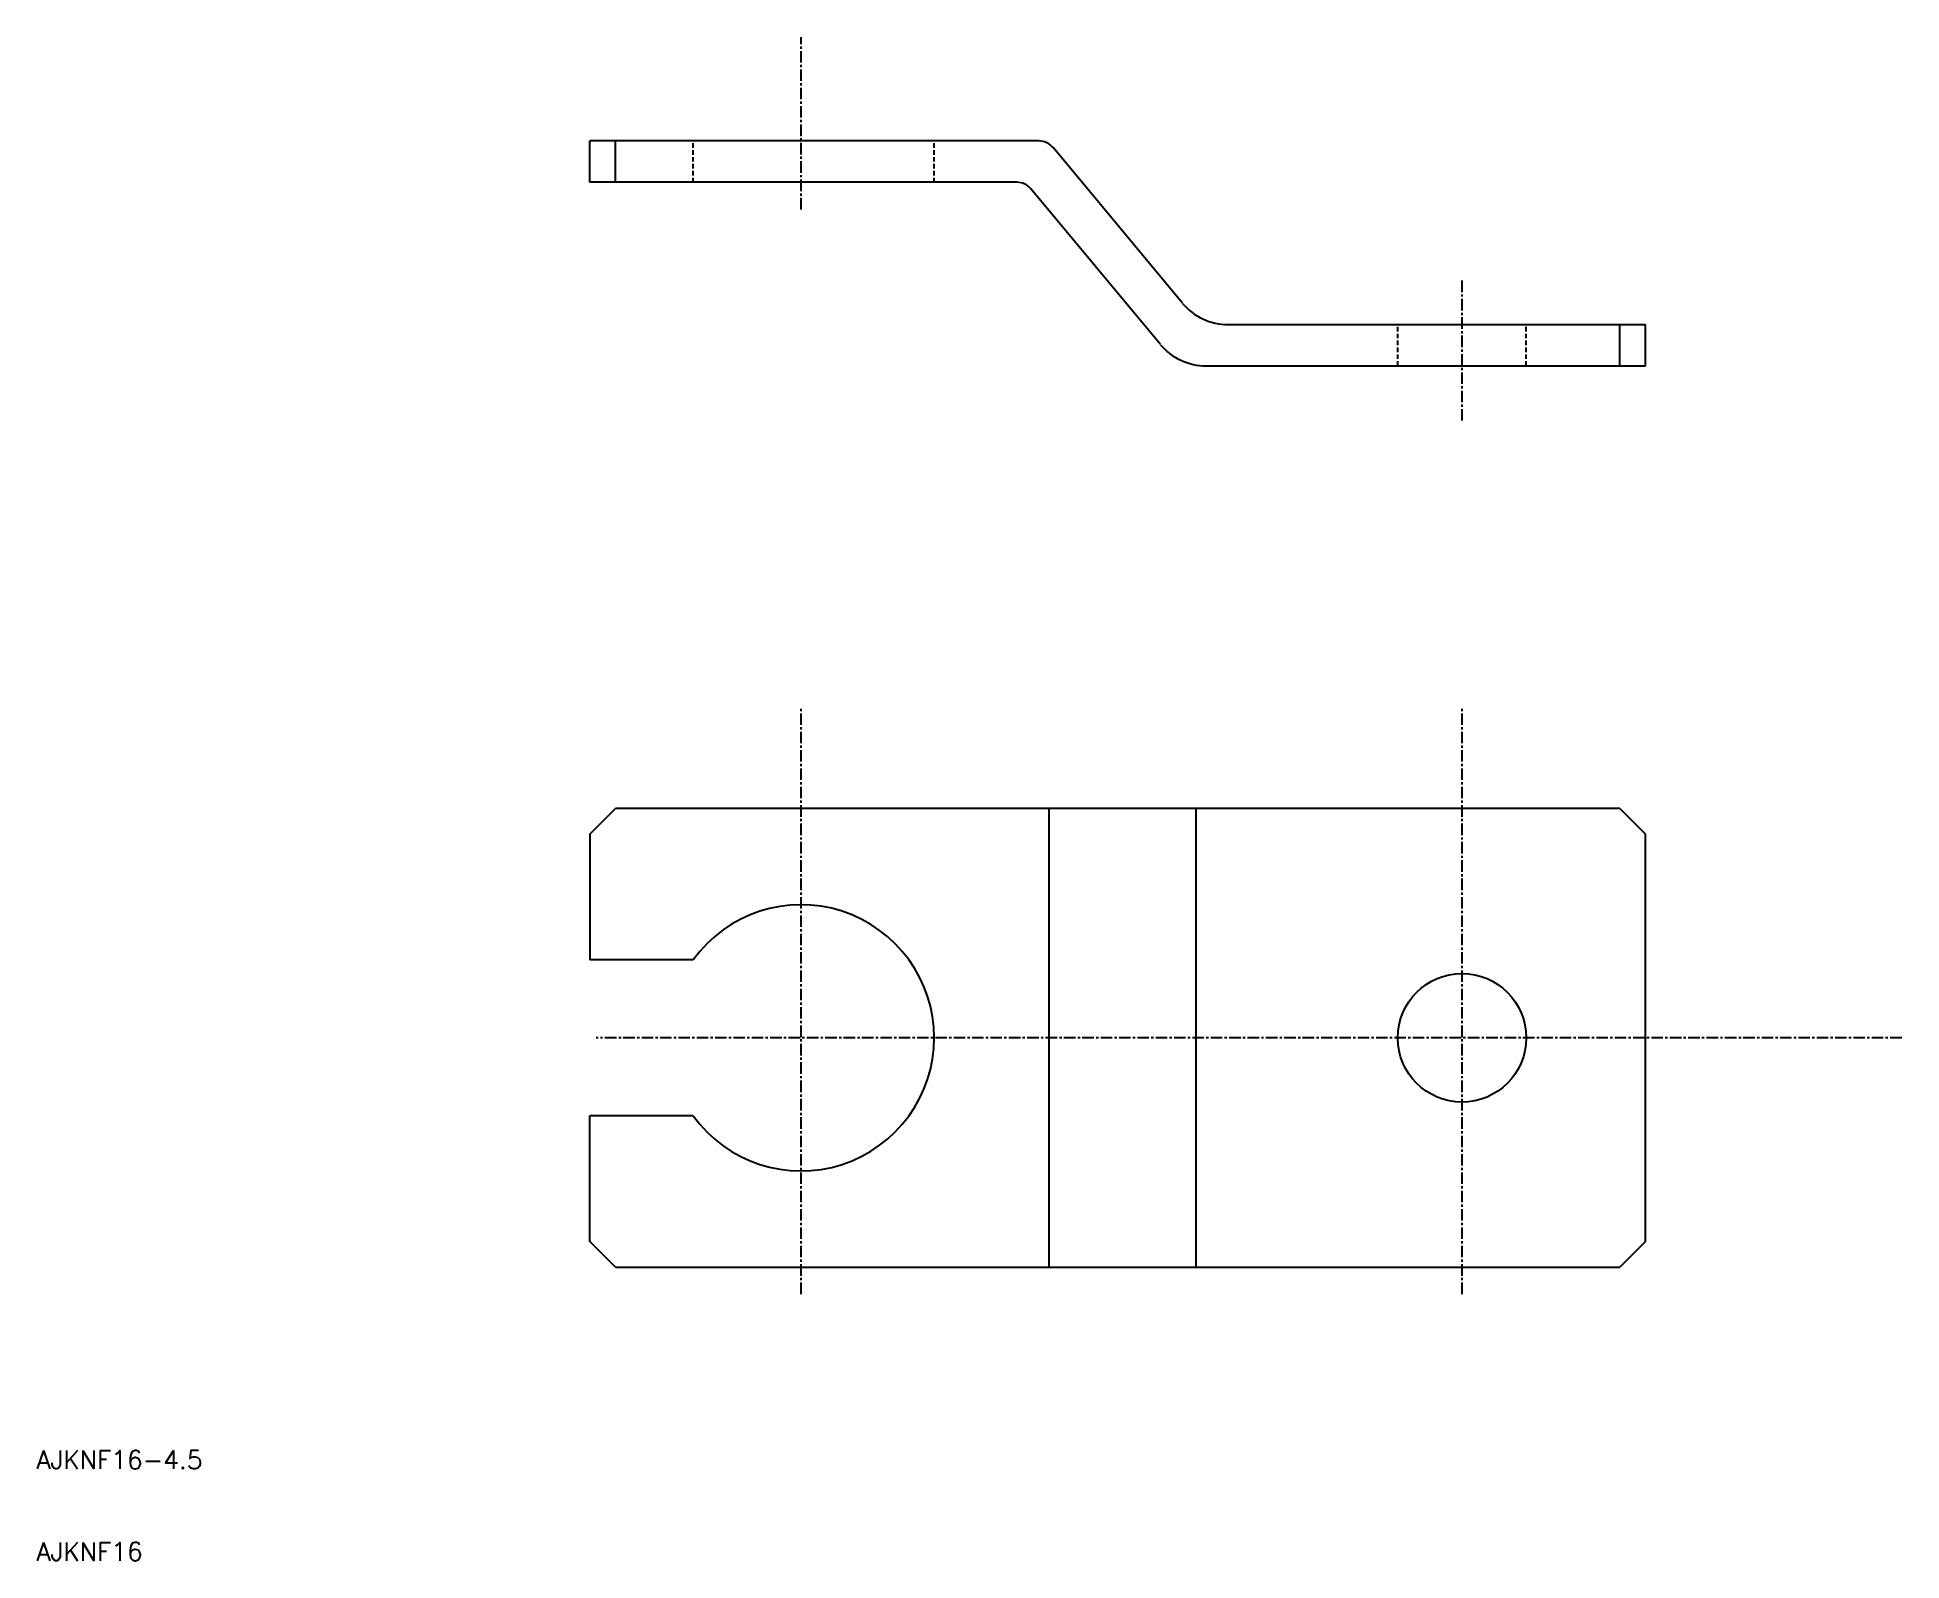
# Model space of a CAD drawing. Extents: x 10 to 213, y 10 to 176.
import ezdxf

# ---------------------------------------------------------------- set-up
doc = ezdxf.new("R2010")
doc.units = 0
doc.linetypes.add('CENTER', pattern=[2, 1.25, -0.25, 0.25, -0.25])
doc.linetypes.add('DASHED', pattern=[0.75, 0.5, -0.25])
doc.layers.get('0').update_dxf_attribs({"linetype": 'CONTINUOUS'})
doc.layers.add('CENTER', color=1, linetype='CENTER')
doc.styles.get("Standard").update_dxf_attribs({"font": 'txt', "bigfont": 'bigfont.shx'})

msp = doc.modelspace()

# ---------------------------------------------------------------- linework, layer by layer
at = {"color": 7, "linetype": 'CONTINUOUS'}
for p, q in [((70.28, 160.16), (70.28, 164.66)), ((119.19, 164.66), (70.28, 164.66)), ((73.08, 160.16), (73.08, 164.66)), ((134.81, 147.01), (120.73, 163.94)), ((116.79, 160.16), (70.28, 160.16)), ((132.4, 142.51), (118.32, 159.44)), ((139.8, 144.66), (185.28, 144.66)), ((182.48, 140.16), (182.48, 144.66)), ((185.28, 140.16), (185.28, 144.66)), ((137.4, 140.16), (185.28, 140.16)), ((70.28, 89.16), (73.08, 91.96)), ((182.48, 91.96), (73.08, 91.96)), ((120.28, 91.96), (120.28, 41.96)), ((136.28, 91.96), (136.28, 41.96)), ((182.48, 91.96), (185.28, 89.16)), ((70.28, 89.16), (70.28, 75.46)), ((185.28, 44.76), (185.28, 89.16)), ((81.53, 75.46), (70.28, 75.46)), ((70.28, 44.76), (70.28, 58.46)), ((81.53, 58.46), (70.28, 58.46)), ((73.08, 41.96), (70.28, 44.76)), ((185.28, 44.76), (182.48, 41.96)), ((73.08, 41.96), (182.48, 41.96))]:
    msp.add_line(p, q, dxfattribs=at)
at = {"color": 3, "linetype": 'DASHED'}
for p, q in [((81.53, 160.16), (81.53, 164.66)), ((107.78, 160.16), (107.78, 164.66)), ((158.28, 140.16), (158.28, 144.66)), ((172.28, 140.16), (172.28, 144.66))]:
    msp.add_line(p, q, dxfattribs=at)
at = {"color": 7, "linetype": 'CONTINUOUS'}
msp.add_circle((165.28, 66.96), 7, dxfattribs=at)
for centre, radius, start, end in [((119.19, 162.66), 2, 39.7308, 90), ((116.79, 158.16), 2, 39.7308, 90), ((139.8, 151.16), 6.5, 219.7308, 270), ((137.4, 146.66), 6.5, 219.7308, 270), ((93.28, 66.96), 14.5, 215.8883, 144.1117)]:
    msp.add_arc(centre, radius, start, end, dxfattribs=at)
at = {"layer": 'CENTER', "color": 1, "linetype": 'CENTER'}
for p, q in [((93.28, 157.2), (93.28, 175.95)), ((165.28, 134.2), (165.28, 149.58)), ((93.28, 39.05), (93.28, 102.8)), ((165.28, 39.05), (165.28, 102.8)), ((213.17, 66.96), (70.95, 66.96))]:
    msp.add_line(p, q, dxfattribs=at)

# ---------------------------------------------------------------- texts
at = {"color": 7, "linetype": 'CONTINUOUS'}
for s, p in [('AJKNF16-4.5', (10, 20)), ('AJKNF16', (10, 10))]:
    msp.add_text(s, height=2, dxfattribs=at).set_placement(p)

doc.saveas('drawing.dxf')
